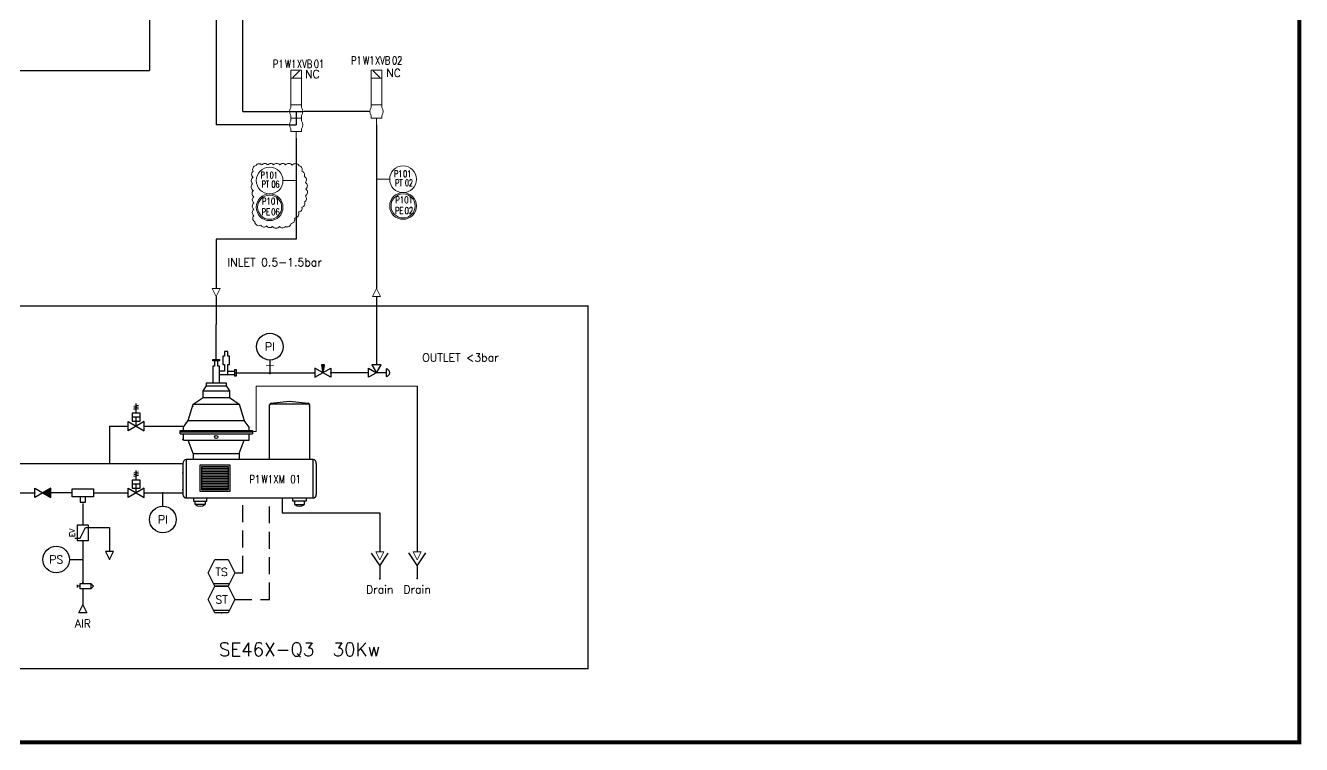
# Model space of a CAD drawing. Header units: inches. Extents: x 12482 to 13333, y 26366 to 27138.
# Drawn here: x 12854.5 to 13332.8, y 26366.2 to 26635.6 of the extents above; entities that cross this region are included whole.
import ezdxf
from ezdxf.enums import TextEntityAlignment as Align

# ---------------------------------------------------------------- set-up
doc = ezdxf.new("R2010")
doc.units = ezdxf.units.IN
doc.header["$MEASUREMENT"] = 0
doc.linetypes.add('DASHDOT', pattern=[25.4, 12.7, -6.35, 0, -6.35])
doc.linetypes.add('DASHED2', pattern=[9.525, 6.35, -3.175])
doc.layers.add('31 Equipment', color=7, linetype='Continuous', lineweight=9)
doc.layers.add('33 Instruments Labels', color=7, linetype='Continuous', lineweight=9)
for name, color, linetype in [('MATERIEL-DIVERS', 7, 'Continuous'), ('POMPES-PROCESS', 7, 'Continuous'), ('REGUL', 140, 'DASHED2'), ('REPERES', 7, 'Continuous'), ('techn-data', 7, 'Continuous'), ('TEXTES', 7, 'Continuous'), ('TUYAUTERIE-EAU', 5, 'Continuous'), ('TUYAUTERIE-GAZ', 3, 'Continuous'), ('TUYAUTERIE-PROCESS', 30, 'Continuous'), ('TXT_FR', 7, 'Continuous'), ('VANNES', 7, 'Continuous'), ('ZN', 1, 'Continuous')]:
    doc.layers.add(name, color=color, linetype=linetype)
doc.layers.add('Revision', color=1, linetype='Continuous', lineweight=15, plot=False)
doc.layers.get('33 Instruments Labels').off()
doc.layers.get('REPERES').off()
doc.styles.add('ROMANS', font='ROMANS.SHX')
doc.styles.add('S', font='SIMPLEX')

# ---------------------------------------------------------------- blocks, each defined once
blk = doc.blocks.new('WESTFAL')
at = {"color": 7}
for p, q in [((3.45, 46.39), (2.47, 46.39)), ((2.47, 46.39), (2.47, 44.91)), ((3.45, 44.91), (3.45, 46.39)), ((-0.99, 44), (0.99, 44)), ((-0.99, 43.51), (-0.99, 44)), ((0.99, 43.51), (-0.99, 43.51)), ((-0.49, 43.51), (-0.49, 41.94)), ((0.49, 41.94), (0.49, 43.51)), ((0.99, 44), (0.99, 43.51)), ((2.47, 44.91), (1.97, 44.91)), ((1.97, 44.91), (1.97, 42.44)), ((1.97, 42.44), (2.47, 42.44)), ((2.47, 42.44), (2.47, 40.49)), ((3.95, 44.91), (3.45, 44.91)), ((3.45, 39.51), (3.45, 42.44)), ((3.45, 42.44), (3.95, 42.44)), ((3.95, 42.44), (3.95, 44.91)), ((-0.49, 41.94), (-0.99, 41.94)), ((-0.99, 41.94), (-0.99, 37.01)), ((0.99, 41.94), (0.49, 41.94)), ((0.99, 37.01), (0.99, 41.94)), ((2.47, 40.49), (0.99, 40.49)), ((0.99, 39.51), (5.51, 39.51)), ((3.45, 40.49), (5.51, 40.49)), ((5.51, 40.99), (6, 40.99)), ((5.51, 40.99), (5.51, 39.01)), ((6, 39.01), (5.51, 39.01)), ((6, 40.99), (6, 39.01)), ((-3.95, 34.54), (-2.96, 36.02)), ((-3.95, 32.57), (-3.95, 34.54)), ((-3.95, 34.54), (3.95, 34.54)), ((-2.96, 36.02), (-2.96, 37.01)), ((-2.96, 37.01), (2.96, 37.01)), ((-2.96, 36.02), (2.96, 36.02)), ((2.96, 37.01), (2.96, 36.02)), ((2.96, 36.02), (3.95, 34.54)), ((3.95, 34.54), (3.95, 32.57)), ((-6.91, 30.6), (-3.95, 32.57)), ((-3.95, 32.57), (3.95, 32.57)), ((3.95, 32.57), (6.91, 30.6)), ((-8.39, 25.66), (-6.91, 30.6)), ((-6.91, 30.6), (6.91, 30.6)), ((6.91, 30.6), (8.39, 25.66)), ((-9.87, 23.69), (-8.39, 25.66)), ((-9.87, 22.7), (-9.87, 23.69)), ((-8.39, 25.66), (8.39, 25.66)), ((9.87, 23.69), (8.39, 25.66)), ((9.87, 22.7), (9.87, 23.69)), ((-10.86, 21.71), (-10.86, 22.7)), ((-10.86, 22.7), (10.86, 22.7)), ((10.86, 22.21), (-10.86, 22.21)), ((-10.86, 21.71), (10.86, 21.71)), ((-9.87, 19.74), (-9.87, 21.71)), ((-9.87, 19.74), (9.87, 19.74)), ((-6.91, 15.76), (-8.39, 19.74)), ((6.91, 15.76), (8.39, 19.74)), ((9.87, 19.74), (9.87, 21.71)), ((10.86, 22.7), (10.86, 21.71)), ((-6.91, 15.76), (6.91, 15.76)), ((-6.91, 15.76), (-6.91, 14)), ((6.91, 15.76), (6.91, 14)), ((-10, 12.79), (-10, 3.45)), ((29.01, 14), (-9.01, 14)), ((-9.01, 14), (-9.01, 2.47)), ((-4.84, 12.35), (4.09, 12.35)), ((-4.84, 4.42), (-4.84, 12.35)), ((-4.35, 4.91), (-4.35, 11.86)), ((-4.35, 11.86), (3.6, 11.86)), ((3.6, 11.86), (3.6, 4.91)), ((4.09, 12.35), (4.09, 4.42)), ((29.01, 2.47), (29.01, 14)), ((30, 12.79), (30, 3.45)), ((-4.35, 11.36), (3.6, 11.36)), ((-4.35, 10.87), (3.6, 10.87)), ((-4.35, 10.38), (3.6, 10.38)), ((-4.35, 9.88), (3.6, 9.88)), ((-4.35, 9.39), (3.6, 9.39)), ((-4.35, 8.9), (3.6, 8.9)), ((-4.35, 8.4), (3.6, 8.4)), ((-4.35, 7.87), (3.6, 7.87)), ((4.09, 4.42), (-4.84, 4.42)), ((-4.35, 7.38), (3.6, 7.38)), ((-4.35, 6.88), (3.6, 6.88)), ((-4.35, 6.39), (3.6, 6.39)), ((-4.35, 5.9), (3.6, 5.9)), ((-4.35, 5.4), (3.6, 5.4)), ((3.6, 4.91), (-4.35, 4.91)), ((-9.01, 2.47), (29.01, 2.47)), ((-6.84, 2.47), (-6.84, 1.48)), ((-6.84, 1.48), (-2.87, 1.48)), ((-6.35, 0.49), (-6.35, 1.48)), ((-3.36, 0.49), (-6.35, 0.49)), ((-3.36, 1.48), (-3.36, 0.49)), ((-2.87, 1.48), (-2.87, 2.47)), ((22.93, 1.48), (22.93, 2.47)), ((26.91, 1.48), (22.93, 1.48)), ((23.43, 1.48), (23.43, 0.49)), ((23.43, 0.49), (26.42, 0.49)), ((26.42, 0.49), (26.42, 1.48)), ((26.91, 2.47), (26.91, 1.48))]:
    blk.add_line(p, q, dxfattribs=at)
blk.add_circle((0, 20.73), 0.493, dxfattribs=at)
for centre, radius, start, end in [((-8.8, 12.82), 1.2, 100.12, 181.4272), ((28.8, 12.82), 1.2, 358.5728, 79.88), ((-9.01, 3.45), 0.987, 180, 270), ((-4.86, 2.51), 2.51, 233.431, 306.569), ((24.92, 2.51), 2.51, 233.431, 306.569), ((29.01, 3.45), 0.987, 270, 0)]:
    blk.add_arc(centre, radius, start, end, dxfattribs=at)
at = {"layer": 'MATERIEL-DIVERS'}
for p, q in [((16.31, 30.68), (27.7, 30.68)), ((16.4, 30.88), (22, 31.48)), ((22, 31.48), (27.6, 30.88)), ((16, 14), (16, 30.39)), ((28, 30.39), (28, 14))]:
    blk.add_line(p, q, dxfattribs=at)
for centre, start, end in [((16.5, 30.39), 101.3099, 180), ((27.5, 30.39), 0, 78.6901)]:
    blk.add_arc(centre, 0.5, start, end, dxfattribs=at)
at = {"layer": 'MATERIEL-DIVERS', "color": 7, "extrusion": (0, 1, 0)}
blk.add_point((0, 44), dxfattribs=at)
at = {"layer": 'MATERIEL-DIVERS', "color": 2}
for p in [(0, 44), (6, 40), (-7, 30), (-9, 25), (-10, 20), (-10, 5)]:
    blk.add_point(p, dxfattribs=at)
at = {"layer": 'MATERIEL-DIVERS', "color": 7, "extrusion": (1, 0, 0)}
blk.add_point((6, 40), dxfattribs=at)
at = {"layer": 'MATERIEL-DIVERS', "color": 7, "extrusion": (-1, 0, 0)}
for p in [(-7, 30), (-9, 25), (-10, 20), (-10, 5)]:
    blk.add_point(p, dxfattribs=at)
at = {"layer": 'TUYAUTERIE-EAU', "color": 2}
for p in [(28, 30), (-10, 10)]:
    blk.add_point(p, dxfattribs=at)
at = {"layer": 'TUYAUTERIE-EAU', "color": 7, "extrusion": (1, 0, 0)}
blk.add_point((28, 30), dxfattribs=at)
at = {"layer": 'TUYAUTERIE-EAU', "color": 7, "extrusion": (-1, 0, 0)}
blk.add_point((-10, 10), dxfattribs=at)
blk = doc.blocks.new('APV-VLV-SSEAT-SW41-3')
at = {"layer": '31 Equipment', "ltscale": 38}
for p, q in [((1.25, 15.25), (-1.25, 12.75)), ((-2, 2.5), (-2, 1.5)), ((2, 2.5), (2, 1.5)), ((2.5, 0), (4, 0)), ((-2, -2.5), (-2, -1.5)), ((2, -2.5), (-2, -2.5)), ((-2, -2.5), (2, -2.5)), ((0, -2.5), (0, -5)), ((2, -2.5), (2, -1.5))]:
    blk.add_line(p, q, dxfattribs=at)
for points in [[(-2, 12.5), (2, 12.5), (2, 15.5), (-2, 15.5)], [(-2, 2.5), (2, 2.5), (2, 12.5), (-2, 12.5)]]:
    blk.add_lwpolyline(points, close=True, dxfattribs=at)
for start, end in [(143.1301, 216.8699), (323.1301, 36.8699)]:
    blk.add_arc((0, 0), 2.5, start, end, dxfattribs=at)
blk = doc.blocks.new('APV-SIGN-ARW-FLOW-1')
at = {"layer": '31 Equipment'}
for p, q in [((-1.5, -1.5), (-1.5, 1.5)), ((-1.5, 1.5), (1.5, 0)), ((1.5, 0), (-1.5, -1.5))]:
    blk.add_line(p, q, dxfattribs=at)
blk = doc.blocks.new('EGOUT')
at = {"color": 7}
for p, q in [((-3.2, 9.61), (0, 4.81)), ((0, 4.81), (3.2, 9.61)), ((0, 4.81), (0, 0))]:
    blk.add_line(p, q, dxfattribs=at)
at = {"color": 7, "extrusion": (0, -1, 0)}
blk.add_point((0, 0), dxfattribs=at)
at = {"layer": 'POMPES-PROCESS', "style": 'ROMANS'}
blk.add_attdef('EGOUT', text='', height=3, dxfattribs=at).set_placement((0, -4), align=Align.MIDDLE)
blk = doc.blocks.new('REPNORM1')
at = {"layer": 'TEXTES', "style": 'ROMANS', "width": 0.75}
for tag, p in [('ZONE', (-9.75, -1.25)), ('SOUSZONE', (-5.25, -1.25)), ('ELEMENT', (-0.75, -1.25)), ('NUM', (5.59, -1.22))]:
    blk.add_attdef(tag, p, '', height=3, dxfattribs=at)
blk = doc.blocks.new('A$C76C26FB2')
for p, q in [((2.4, 4.71), (2.43, 4.73)), ((2.41, 4.66), (2.48, 4.73)), ((2.41, 4.69), (2.46, 4.73)), ((2.42, 4.62), (2.54, 4.73)), ((2.42, 4.64), (2.51, 4.73)), ((2.43, 4.57), (2.59, 4.73)), ((2.43, 4.6), (2.56, 4.73)), ((2.44, 4.53), (2.64, 4.73)), ((2.44, 4.55), (2.62, 4.73)), ((2.45, 4.46), (2.73, 4.73)), ((2.45, 4.49), (2.7, 4.73)), ((2.45, 4.51), (2.67, 4.73)), ((2.46, 4.42), (2.78, 4.73)), ((2.46, 4.44), (2.75, 4.73)), ((2.47, 4.37), (2.83, 4.73)), ((2.47, 4.4), (2.81, 4.73)), ((2.48, 4.33), (2.89, 4.73)), ((2.48, 4.35), (2.86, 4.73)), ((2.49, 4.26), (2.97, 4.73)), ((2.49, 4.28), (2.94, 4.73)), ((2.49, 4.31), (2.91, 4.73)), ((2.5, 4.22), (3.02, 4.73)), ((2.5, 4.24), (3, 4.73)), ((2.51, 4.17), (3.08, 4.73)), ((2.51, 4.19), (3.05, 4.73)), ((2.52, 4.13), (3.13, 4.73)), ((2.52, 4.15), (3.1, 4.73)), ((2.53, 4.08), (3.18, 4.73)), ((2.53, 4.1), (3.16, 4.73)), ((2.54, 4.01), (3.26, 4.73)), ((2.54, 4.04), (3.24, 4.73)), ((2.54, 4.06), (3.21, 4.73)), ((2.55, 3.97), (3.32, 4.73)), ((2.55, 3.99), (3.29, 4.73)), ((2.56, 3.92), (3.37, 4.73)), ((2.56, 3.95), (3.35, 4.73)), ((2.57, 3.88), (3.43, 4.73)), ((2.57, 3.9), (3.4, 4.73)), ((2.58, 3.81), (3.51, 4.73)), ((2.58, 3.83), (3.48, 4.73)), ((2.58, 3.86), (3.45, 4.73)), ((2.59, 3.77), (3.56, 4.73)), ((2.59, 3.79), (3.53, 4.73)), ((2.6, 3.74), (3.59, 4.73)), ((2.6, 3.72), (3.6, 4.72)), ((2.61, 3.7), (3.59, 4.68)), ((2.61, 3.68), (3.58, 4.65)), ((2.62, 3.65), (3.58, 4.61)), ((2.62, 3.63), (3.57, 4.58)), ((2.62, 3.61), (3.56, 4.55)), ((2.63, 3.59), (3.56, 4.51)), ((2.63, 3.56), (3.55, 4.48)), ((2.64, 3.54), (3.54, 4.45)), ((2.64, 3.52), (3.54, 4.41)), ((2.65, 3.5), (3.53, 4.38)), ((2.65, 3.47), (3.52, 4.35)), ((2.66, 3.45), (3.52, 4.31)), ((2.66, 3.43), (3.51, 4.28)), ((2.67, 3.41), (3.5, 4.24)), ((2.67, 3.38), (3.5, 4.21)), ((2.67, 3.36), (3.49, 4.18)), ((2.68, 3.34), (3.48, 4.14)), ((2.68, 3.32), (3.48, 4.11)), ((2.69, 3.3), (3.47, 4.08)), ((2.69, 3.27), (3.46, 4.04)), ((2.7, 3.25), (3.45, 4.01)), ((2.7, 3.23), (3.45, 3.97)), ((2.71, 3.21), (3.44, 3.94)), ((2.71, 3.18), (3.43, 3.91)), ((2.71, 3.16), (3.43, 3.87)), ((2.72, 3.14), (3.42, 3.84)), ((2.72, 3.12), (3.41, 3.81)), ((2.73, 3.09), (3.41, 3.77)), ((2.73, 3.07), (3.4, 3.74)), ((2.74, 3.05), (3.39, 3.71)), ((2.74, 3.03), (3.39, 3.67)), ((2.75, 3), (3.38, 3.64)), ((2.75, 2.98), (3.37, 3.6)), ((2.76, 2.96), (3.37, 3.57)), ((2.76, 2.94), (3.36, 3.54)), ((2.76, 2.91), (3.35, 3.5)), ((2.77, 2.89), (3.35, 3.47)), ((2.77, 2.87), (3.34, 3.44)), ((2.78, 2.85), (3.33, 3.4)), ((2.78, 2.82), (3.33, 3.37)), ((2.79, 2.8), (3.32, 3.33)), ((2.79, 2.78), (3.31, 3.3)), ((2.8, 2.76), (3.31, 3.27)), ((2.8, 2.73), (3.3, 3.23)), ((2.8, 2.71), (3.29, 3.2)), ((2.81, 2.69), (3.29, 3.17)), ((2.81, 2.67), (3.28, 3.13)), ((2.82, 2.64), (3.27, 3.1)), ((2.82, 2.62), (3.27, 3.07)), ((2.83, 2.6), (3.26, 3.03)), ((2.83, 2.58), (3.25, 3)), ((2.84, 2.55), (3.25, 2.96)), ((2.84, 2.53), (3.24, 2.93)), ((2.84, 2.51), (3.23, 2.9)), ((2.85, 2.49), (3.23, 2.86)), ((2.85, 2.46), (3.22, 2.83)), ((2.86, 2.44), (3.21, 2.8)), ((2.86, 2.42), (3.21, 2.76)), ((2.87, 2.4), (3.2, 2.73)), ((2.87, 2.37), (3.19, 2.69)), ((2.88, 2.35), (3.19, 2.66)), ((2.88, 2.33), (3.18, 2.63)), ((2.89, 2.31), (3.17, 2.59)), ((2.89, 2.28), (3.17, 2.56)), ((2.89, 2.26), (3.16, 2.53)), ((2.9, 2.24), (3.15, 2.49)), ((2.9, 2.22), (3.15, 2.46)), ((2.91, 2.2), (3.14, 2.43)), ((2.91, 2.17), (3.13, 2.39)), ((2.92, 2.15), (3.12, 2.36)), ((2.92, 2.13), (3.12, 2.32)), ((2.93, 2.11), (3.11, 2.29)), ((2.93, 2.08), (3.1, 2.26)), ((2.93, 2.06), (3.1, 2.22)), ((2.94, 2.04), (3.09, 2.19)), ((2.94, 2.02), (3.08, 2.16)), ((2.95, 1.99), (3.08, 2.12)), ((2.95, 1.97), (3.07, 2.09)), ((2.96, 1.95), (3.06, 2.06)), ((2.96, 1.93), (3.06, 2.02)), ((2.97, 1.9), (3.05, 1.99)), ((2.97, 1.88), (3.04, 1.95)), ((2.98, 1.86), (3.04, 1.92)), ((2.98, 1.84), (3.03, 1.89)), ((2.98, 1.81), (3.02, 1.85)), ((2.99, 1.79), (3.02, 1.82)), ((2.99, 1.77), (3.01, 1.79)), ((3, 1.75), (3, 1.75))]:
    blk.add_line(p, q)
at = {"layer": 'MATERIEL-DIVERS'}
for p, q in [((6, 0), (0, 3.47)), ((0, 0), (6, 3.47)), ((0, 3.47), (0, 0)), ((2.4, 4.73), (3, 1.73)), ((3.6, 4.73), (2.4, 4.73)), ((3, 1.73), (3.6, 4.73)), ((6, 3.47), (6, 0))]:
    blk.add_line(p, q, dxfattribs=at)
at = {"layer": 'MATERIEL-DIVERS', "extrusion": (-1, 1e-16, 0)}
blk.add_point((0, 1.73), dxfattribs=at)
at = {"layer": 'MATERIEL-DIVERS', "extrusion": (1, -1e-16, 0)}
blk.add_point((6, 1.73), dxfattribs=at)
at = {"layer": 'VANNES'}
blk.add_line((2.4, 4.73), (2.4, 4.73), dxfattribs=at)
blk = doc.blocks.new('APV-INS-M-L-PE')
at = {"layer": '31 Equipment', "color": 7}
blk.add_line((0, -5), (0, -10), dxfattribs=at)
blk.add_circle((0, 0), 5, dxfattribs=at)
blk = doc.blocks.new('REPINS')
at = {"layer": 'TEXTES', "style": 'ROMANS', "width": 0.75}
for tag, p in [('ZONE', (-3.3, 1)), ('SOUSZONE', (0.1, 1)), ('NUM', (0.2, -3))]:
    blk.add_attdef(tag, p, '', height=2.5, dxfattribs=at)
blk.add_attdef('ELEMENT', text='', height=2.5, dxfattribs=at).set_placement((-0.2, -3), align=Align.RIGHT)
blk = doc.blocks.new('APV-INS-F-L-PT')
at = {"layer": '31 Equipment'}
for radius in [5, 4.5]:
    blk.add_circle((0, 0), radius, dxfattribs=at)
blk = doc.blocks.new('REPINS2')
at = {"layer": 'TEXTES', "style": 'ROMANS', "width": 0.7}
for tag, p in [('ZONE', (-3.35, 0.8)), ('SOUSZONE', (0.05, 0.8)), ('NUM', (0.7, -2.6))]:
    blk.add_attdef(tag, p, '', height=2.5, dxfattribs=at)
blk.add_attdef('ELEMENT', text='', height=2.5, dxfattribs=at).set_placement((-1.56, -2.59), align=Align.CENTER)

msp = doc.modelspace()

# ---------------------------------------------------------------- linework, layer by layer
for p, q in [((12860.96, 26460.53), (12860.97, 26460.54)), ((12860.97, 26460.53), (12860.96, 26460.53)), ((12860.99, 26460.52), (12861.07, 26460.6)), ((12861.07, 26460.47), (12860.99, 26460.55)), ((12861.02, 26460.5), (12861.17, 26460.66)), ((12861.17, 26460.41), (12861.02, 26460.57)), ((12861.04, 26460.48), (12861.27, 26460.71)), ((12861.27, 26460.35), (12861.04, 26460.58)), ((12861.07, 26460.47), (12861.37, 26460.77)), ((12861.37, 26460.29), (12861.07, 26460.6)), ((12861.1, 26460.45), (12861.47, 26460.83)), ((12861.47, 26460.24), (12861.1, 26460.61)), ((12861.13, 26460.44), (12861.57, 26460.89)), ((12861.57, 26460.18), (12861.13, 26460.63)), ((12861.15, 26460.42), (12861.67, 26460.95)), ((12861.67, 26460.12), (12861.15, 26460.64)), ((12861.18, 26460.41), (12861.78, 26461)), ((12861.78, 26460.06), (12861.18, 26460.66)), ((12861.21, 26460.39), (12861.88, 26461.06)), ((12861.88, 26460.01), (12861.21, 26460.67)), ((12861.23, 26460.38), (12861.98, 26461.12)), ((12861.98, 26459.95), (12861.23, 26460.69)), ((12861.26, 26460.36), (12862.08, 26461.18)), ((12862.08, 26459.89), (12861.26, 26460.71)), ((12861.29, 26460.34), (12862.18, 26461.23)), ((12862.18, 26459.83), (12861.29, 26460.72)), ((12861.31, 26460.33), (12862.28, 26461.29)), ((12862.28, 26459.77), (12861.31, 26460.74)), ((12861.34, 26460.31), (12862.38, 26461.35)), ((12862.38, 26459.72), (12861.34, 26460.75)), ((12861.37, 26460.3), (12862.48, 26461.41)), ((12862.48, 26459.66), (12861.37, 26460.77)), ((12861.39, 26460.28), (12862.58, 26461.47)), ((12862.58, 26459.6), (12861.39, 26460.78)), ((12861.42, 26460.27), (12862.68, 26461.52)), ((12862.68, 26459.54), (12861.42, 26460.8)), ((12861.45, 26460.25), (12862.78, 26461.58)), ((12862.78, 26459.48), (12861.45, 26460.81)), ((12861.48, 26460.24), (12862.88, 26461.64)), ((12862.88, 26459.43), (12861.48, 26460.83)), ((12861.5, 26460.22), (12862.98, 26461.7)), ((12862.98, 26459.37), (12861.5, 26460.85)), ((12861.53, 26460.21), (12863.08, 26461.76)), ((12863.08, 26459.31), (12861.53, 26460.86)), ((12861.56, 26460.19), (12863.18, 26461.81)), ((12863.18, 26459.25), (12861.56, 26460.88)), ((12861.58, 26460.17), (12863.28, 26461.87)), ((12863.28, 26459.19), (12861.58, 26460.89)), ((12861.61, 26460.16), (12863.38, 26461.93)), ((12863.38, 26459.14), (12861.61, 26460.91)), ((12861.64, 26460.14), (12863.48, 26461.99)), ((12863.48, 26459.08), (12861.64, 26460.92)), ((12861.66, 26460.13), (12863.58, 26462.05)), ((12863.58, 26459.02), (12861.66, 26460.94)), ((12861.69, 26460.11), (12863.68, 26462.1)), ((12863.68, 26458.96), (12861.69, 26460.95)), ((12861.72, 26460.1), (12863.78, 26462.16)), ((12863.78, 26458.91), (12861.72, 26460.97)), ((12861.74, 26460.08), (12863.88, 26462.22)), ((12863.88, 26458.85), (12861.74, 26460.99)), ((12861.77, 26460.07), (12863.96, 26462.25)), ((12863.96, 26458.81), (12861.77, 26461)), ((12861.8, 26460.05), (12863.96, 26462.21)), ((12863.96, 26458.85), (12861.8, 26461.02)), ((12861.83, 26460.03), (12863.96, 26462.17)), ((12863.96, 26458.9), (12861.83, 26461.03)), ((12861.85, 26460.02), (12863.96, 26462.13)), ((12863.96, 26458.94), (12861.85, 26461.05)), ((12861.88, 26460), (12863.96, 26462.09)), ((12863.96, 26458.98), (12861.88, 26461.06)), ((12861.91, 26459.99), (12863.96, 26462.04)), ((12863.96, 26459.02), (12861.91, 26461.08)), ((12861.93, 26459.97), (12863.96, 26462)), ((12863.96, 26459.07), (12861.93, 26461.09)), ((12861.96, 26459.96), (12863.96, 26461.96)), ((12863.96, 26459.11), (12861.96, 26461.11)), ((12861.99, 26459.94), (12863.96, 26461.92)), ((12863.96, 26459.15), (12861.99, 26461.13)), ((12862.01, 26459.93), (12863.96, 26461.87)), ((12863.96, 26459.19), (12862.01, 26461.14)), ((12862.04, 26459.91), (12863.96, 26461.83)), ((12863.96, 26459.24), (12862.04, 26461.16)), ((12862.07, 26459.89), (12863.96, 26461.79)), ((12863.96, 26459.28), (12862.07, 26461.17)), ((12862.09, 26459.88), (12863.96, 26461.75)), ((12863.96, 26459.32), (12862.09, 26461.19)), ((12862.12, 26459.86), (12863.96, 26461.7)), ((12863.96, 26459.36), (12862.12, 26461.2)), ((12862.15, 26459.85), (12863.96, 26461.66)), ((12863.96, 26459.41), (12862.15, 26461.22)), ((12862.17, 26459.83), (12863.96, 26461.62)), ((12863.96, 26459.45), (12862.17, 26461.23)), ((12862.2, 26459.82), (12863.96, 26461.58)), ((12863.96, 26459.49), (12862.2, 26461.25)), ((12862.23, 26459.8), (12863.96, 26461.53)), ((12863.96, 26459.53), (12862.23, 26461.26)), ((12862.26, 26459.79), (12863.96, 26461.49)), ((12863.96, 26459.58), (12862.26, 26461.28)), ((12862.28, 26459.77), (12863.96, 26461.45)), ((12863.96, 26459.62), (12862.28, 26461.3)), ((12862.31, 26459.75), (12863.96, 26461.41)), ((12863.96, 26459.66), (12862.31, 26461.31)), ((12862.34, 26459.74), (12863.96, 26461.36)), ((12863.96, 26459.7), (12862.34, 26461.33)), ((12863.96, 26459.75), (12862.36, 26461.34)), ((12862.36, 26459.72), (12863.96, 26461.32)), ((12863.96, 26459.79), (12862.39, 26461.36)), ((12862.39, 26459.71), (12863.96, 26461.28)), ((12863.96, 26459.83), (12862.42, 26461.37)), ((12862.42, 26459.69), (12863.96, 26461.24)), ((12863.96, 26459.87), (12862.44, 26461.39)), ((12862.44, 26459.68), (12863.96, 26461.19)), ((12863.96, 26459.91), (12862.47, 26461.4)), ((12862.47, 26459.66), (12863.96, 26461.15)), ((12863.96, 26459.96), (12862.5, 26461.42)), ((12862.5, 26459.65), (12863.96, 26461.11)), ((12863.96, 26460), (12862.52, 26461.44)), ((12862.52, 26459.63), (12863.96, 26461.07)), ((12863.96, 26460.04), (12862.55, 26461.45)), ((12862.55, 26459.62), (12863.96, 26461.02)), ((12863.96, 26460.08), (12862.58, 26461.47)), ((12862.58, 26459.6), (12863.96, 26460.98)), ((12863.96, 26460.13), (12862.61, 26461.48)), ((12862.61, 26459.58), (12863.96, 26460.94)), ((12863.96, 26460.17), (12862.63, 26461.5)), ((12862.63, 26459.57), (12863.96, 26460.9)), ((12863.96, 26460.21), (12862.66, 26461.51)), ((12862.66, 26459.55), (12863.96, 26460.85)), ((12863.96, 26460.25), (12862.69, 26461.53)), ((12862.69, 26459.54), (12863.96, 26460.81)), ((12863.96, 26460.3), (12862.71, 26461.54)), ((12862.71, 26459.52), (12863.96, 26460.77)), ((12863.96, 26460.34), (12862.74, 26461.56)), ((12862.74, 26459.51), (12863.96, 26460.73)), ((12863.96, 26460.38), (12862.77, 26461.58)), ((12862.77, 26459.49), (12863.96, 26460.68)), ((12863.96, 26460.42), (12862.79, 26461.59)), ((12862.79, 26459.48), (12863.96, 26460.64)), ((12863.96, 26460.47), (12862.82, 26461.61)), ((12862.82, 26459.46), (12863.96, 26460.6)), ((12863.96, 26460.51), (12862.85, 26461.62)), ((12862.85, 26459.44), (12863.96, 26460.56)), ((12863.96, 26460.55), (12862.87, 26461.64)), ((12862.87, 26459.43), (12863.96, 26460.51)), ((12863.96, 26460.59), (12862.9, 26461.65)), ((12862.9, 26459.41), (12863.96, 26460.47)), ((12863.96, 26460.64), (12862.93, 26461.67)), ((12862.93, 26459.4), (12863.96, 26460.43)), ((12863.96, 26460.68), (12862.96, 26461.68)), ((12862.96, 26459.38), (12863.96, 26460.39)), ((12863.96, 26460.72), (12862.98, 26461.7)), ((12862.98, 26459.37), (12863.96, 26460.34)), ((12863.96, 26460.76), (12863.01, 26461.72)), ((12863.01, 26459.35), (12863.96, 26460.3)), ((12863.96, 26460.81), (12863.04, 26461.73)), ((12863.04, 26459.34), (12863.96, 26460.26)), ((12863.96, 26460.85), (12863.06, 26461.75)), ((12863.06, 26459.32), (12863.96, 26460.22)), ((12863.96, 26460.89), (12863.09, 26461.76)), ((12863.09, 26459.3), (12863.96, 26460.18)), ((12863.96, 26460.93), (12863.12, 26461.78)), ((12863.12, 26459.29), (12863.96, 26460.13)), ((12863.96, 26460.98), (12863.14, 26461.79)), ((12863.14, 26459.27), (12863.96, 26460.09)), ((12863.96, 26461.02), (12863.17, 26461.81)), ((12863.17, 26459.26), (12863.96, 26460.05)), ((12863.96, 26461.06), (12863.2, 26461.82)), ((12863.2, 26459.24), (12863.96, 26460.01)), ((12863.96, 26461.1), (12863.22, 26461.84)), ((12863.22, 26459.23), (12863.96, 26459.96)), ((12863.96, 26461.15), (12863.25, 26461.85)), ((12863.25, 26459.21), (12863.96, 26459.92)), ((12863.96, 26461.19), (12863.28, 26461.87)), ((12863.28, 26459.2), (12863.96, 26459.88)), ((12863.96, 26461.23), (12863.31, 26461.89)), ((12863.31, 26459.18), (12863.96, 26459.84)), ((12863.96, 26461.27), (12863.33, 26461.9)), ((12863.33, 26459.16), (12863.96, 26459.79)), ((12863.96, 26461.32), (12863.36, 26461.92)), ((12863.36, 26459.15), (12863.96, 26459.75)), ((12863.96, 26461.36), (12863.39, 26461.93)), ((12863.39, 26459.13), (12863.96, 26459.71)), ((12863.96, 26461.4), (12863.41, 26461.95)), ((12863.41, 26459.12), (12863.96, 26459.67)), ((12863.96, 26461.44), (12863.44, 26461.96)), ((12863.44, 26459.1), (12863.96, 26459.62)), ((12863.96, 26461.49), (12863.47, 26461.98)), ((12863.47, 26459.09), (12863.96, 26459.58)), ((12863.96, 26461.53), (12863.49, 26461.99)), ((12863.96, 26461.57), (12863.52, 26462.01)), ((12863.96, 26461.61), (12863.55, 26462.03)), ((12863.96, 26461.65), (12863.57, 26462.04)), ((12863.96, 26461.7), (12863.6, 26462.06)), ((12863.96, 26461.74), (12863.63, 26462.07)), ((12863.96, 26461.78), (12863.66, 26462.09)), ((12863.96, 26461.82), (12863.68, 26462.1)), ((12863.96, 26461.87), (12863.71, 26462.12)), ((12863.96, 26461.91), (12863.74, 26462.13)), ((12863.96, 26461.95), (12863.76, 26462.15)), ((12863.96, 26461.99), (12863.79, 26462.17)), ((12863.96, 26462.04), (12863.82, 26462.18)), ((12863.96, 26462.08), (12863.84, 26462.2)), ((12863.96, 26462.12), (12863.87, 26462.21)), ((12863.96, 26462.16), (12863.9, 26462.23)), ((12863.96, 26462.21), (12863.92, 26462.24)), ((12863.96, 26462.25), (12863.95, 26462.26)), ((12863.49, 26459.07), (12863.96, 26459.54)), ((12863.52, 26459.06), (12863.96, 26459.5)), ((12863.55, 26459.04), (12863.96, 26459.45)), ((12863.57, 26459.03), (12863.96, 26459.41)), ((12863.6, 26459.01), (12863.96, 26459.37)), ((12863.63, 26458.99), (12863.96, 26459.33)), ((12863.66, 26458.98), (12863.96, 26459.28)), ((12863.68, 26458.96), (12863.96, 26459.24)), ((12863.71, 26458.95), (12863.96, 26459.2)), ((12863.74, 26458.93), (12863.96, 26459.16)), ((12863.76, 26458.92), (12863.96, 26459.11)), ((12863.79, 26458.9), (12863.96, 26459.07)), ((12863.82, 26458.89), (12863.96, 26459.03)), ((12863.84, 26458.87), (12863.96, 26458.99)), ((12863.87, 26458.85), (12863.96, 26458.94)), ((12863.9, 26458.84), (12863.96, 26458.9)), ((12863.92, 26458.82), (12863.96, 26458.86)), ((12863.95, 26458.81), (12863.96, 26458.82)), ((12884.46, 26438.53), (12885.96, 26435.53)), ((12887.46, 26438.53), (12884.46, 26438.53)), ((12885.96, 26435.53), (12887.46, 26438.53)), ((12874.46, 26415.53), (12875.96, 26418.53)), ((12875.96, 26418.53), (12877.46, 26415.53)), ((12877.46, 26415.53), (12874.46, 26415.53))]:
    msp.add_line(p, q)
at = {"layer": '31 Equipment', "ltscale": 38}
for p, q in [((12957.21, 26618.63), (12954.71, 26616.13)), ((12951.96, 26603.38), (12953.46, 26603.38)), ((12953.96, 26605.88), (12953.96, 26604.88)), ((12957.96, 26605.88), (12957.96, 26604.88)), ((12953.46, 26598.38), (12951.96, 26598.38)), ((12953.96, 26600.88), (12953.96, 26601.88)), ((12953.96, 26600.88), (12957.96, 26600.88)), ((12953.96, 26600.88), (12953.96, 26599.88)), ((12957.96, 26600.88), (12957.96, 26601.88)), ((12957.96, 26600.88), (12957.96, 26599.88)), ((12953.96, 26596.88), (12953.96, 26595.88)), ((12953.96, 26595.88), (12957.96, 26595.88)), ((12955.96, 26595.88), (12955.96, 26593.38)), ((12957.96, 26596.88), (12957.96, 26595.88))]:
    msp.add_line(p, q, dxfattribs=at)
at = {"layer": '31 Equipment', "lineweight": 30}
for p, q in [((12953.46, 26603.38), (12958.46, 26603.38)), ((12955.96, 26603.38), (12955.96, 26598.38)), ((12953.46, 26598.38), (12955.96, 26598.38))]:
    msp.add_line(p, q, dxfattribs=at)
at = {"layer": '31 Equipment'}
for p, q in [((12958.46, 26603.38), (12959.96, 26603.38)), ((12940.96, 26483.53), (12940.96, 26500.53)), ((12940.96, 26500.53), (13001.25, 26500.53)), ((12939.96, 26483.53), (12940.96, 26483.53))]:
    msp.add_line(p, q, dxfattribs=at)
at = {"layer": '31 Equipment', "ltscale": 38}
for points in [[(12953.96, 26615.88), (12957.96, 26615.88), (12957.96, 26618.88), (12953.96, 26618.88)], [(12953.96, 26605.88), (12957.96, 26605.88), (12957.96, 26615.88), (12953.96, 26615.88)]]:
    msp.add_lwpolyline(points, close=True, dxfattribs=at)
for centre, start, end in [((12955.96, 26603.38), 143.1301, 216.8699), ((12955.96, 26603.38), 323.1301, 36.8699), ((12955.96, 26598.38), 143.1301, 216.8699), ((12955.96, 26598.38), 323.1301, 36.8699)]:
    msp.add_arc(centre, 2.5, start, end, dxfattribs=at)
at = {"layer": 'MATERIEL-DIVERS'}
for p, q in [((12946.06, 26510.28), (12946.06, 26505.28)), ((12984.26, 26508.53), (12985.99, 26505.53)), ((12987.73, 26508.53), (12984.26, 26508.53)), ((12985.99, 26505.53), (12987.73, 26508.53)), ((12982.99, 26507.27), (12985.99, 26505.53)), ((12982.99, 26503.8), (12982.99, 26507.27)), ((12985.99, 26505.53), (12982.99, 26503.8)), ((12989.59, 26505.53), (12985.99, 26505.53)), ((12989.59, 26506.92), (12989.59, 26504.14)), ((13001.25, 26500.53), (13001.25, 26438.41)), ((12895.06, 26493.03), (12896.86, 26493.33)), ((12895.96, 26490.33), (12895.96, 26493.93)), ((12897.46, 26490.33), (12894.46, 26490.33)), ((12894.46, 26490.33), (12894.46, 26487.33)), ((12897.46, 26488.83), (12894.46, 26488.83)), ((12895.06, 26492.43), (12896.86, 26492.73)), ((12895.06, 26491.83), (12896.86, 26492.13)), ((12895.96, 26485.53), (12895.96, 26488.83)), ((12897.46, 26487.33), (12897.46, 26490.33)), ((12892.96, 26483.8), (12892.96, 26487.26)), ((12892.96, 26487.26), (12895.96, 26485.53)), ((12895.96, 26485.53), (12892.96, 26483.8)), ((12894.46, 26487.33), (12897.46, 26487.33)), ((12898.96, 26487.26), (12895.96, 26485.53)), ((12895.96, 26485.53), (12898.96, 26483.8)), ((12898.96, 26483.8), (12898.96, 26487.26)), ((12897.46, 26465.33), (12894.46, 26465.33)), ((12894.46, 26465.33), (12894.46, 26462.33)), ((12895.06, 26468.03), (12896.86, 26468.33)), ((12895.06, 26467.43), (12896.86, 26467.73)), ((12895.06, 26466.83), (12896.86, 26467.13)), ((12895.96, 26465.33), (12895.96, 26468.93)), ((12897.46, 26462.33), (12897.46, 26465.33)), ((12857.96, 26462.26), (12863.96, 26458.8)), ((12863.96, 26462.26), (12857.96, 26458.8)), ((12857.96, 26458.8), (12857.96, 26462.26)), ((12863.96, 26458.8), (12863.96, 26462.26)), ((12871.96, 26462.03), (12879.96, 26462.03)), ((12871.96, 26459.03), (12871.96, 26462.03)), ((12879.96, 26462.03), (12879.96, 26459.03)), ((12892.96, 26458.8), (12892.96, 26462.26)), ((12892.96, 26462.26), (12895.96, 26460.53)), ((12895.96, 26460.53), (12892.96, 26458.8)), ((12897.46, 26463.83), (12894.46, 26463.83)), ((12894.46, 26462.33), (12897.46, 26462.33)), ((12895.96, 26460.53), (12895.96, 26463.83)), ((12898.96, 26462.26), (12895.96, 26460.53)), ((12895.96, 26460.53), (12898.96, 26458.8)), ((12898.96, 26458.8), (12898.96, 26462.26)), ((12905.96, 26455.53), (12905.96, 26460.53)), ((12879.96, 26459.03), (12871.96, 26459.03)), ((12874.96, 26459.03), (12874.96, 26457.03)), ((12874.96, 26457.03), (12876.96, 26457.03)), ((12876.96, 26457.03), (12876.96, 26459.03)), ((12950.71, 26458.62), (12950.71, 26453)), ((12950.71, 26453), (12987.23, 26453)), ((12987.23, 26453), (12987.23, 26438.36)), ((12873.96, 26448.53), (12877.96, 26448.53)), ((12873.96, 26442.53), (12873.96, 26448.53)), ((12874.96, 26443.53), (12876.96, 26447.53)), ((12876.96, 26447.53), (12878.96, 26447.53)), ((12877.96, 26448.53), (12877.96, 26442.53)), ((12872.96, 26443.53), (12874.96, 26443.53)), ((12877.96, 26442.53), (12873.96, 26442.53)), ((12870.96, 26435.53), (12875.96, 26435.53)), ((12922.96, 26430.53), (12925.46, 26435.53)), ((12925.46, 26435.53), (12930.46, 26435.53)), ((12930.46, 26435.53), (12932.96, 26430.53)), ((12874.96, 26426.53), (12878.96, 26426.53)), ((12874.96, 26424.53), (12874.96, 26426.53)), ((12875.96, 26426.53), (12875.96, 26427.03)), ((12879.96, 26425.53), (12878.96, 26426.53)), ((12878.96, 26426.53), (12878.96, 26424.53)), ((12925.46, 26425.53), (12922.96, 26430.53)), ((12924.96, 26426.53), (12930.96, 26426.53)), ((12932.96, 26430.53), (12930.46, 26425.53)), ((12873.96, 26425.03), (12873.96, 26426.03)), ((12874.96, 26425.53), (12873.96, 26425.53)), ((12878.96, 26424.53), (12874.96, 26424.53)), ((12875.96, 26424.53), (12875.96, 26424.03)), ((12878.96, 26424.53), (12879.96, 26425.53)), ((12922.96, 26420.53), (12925.46, 26425.53)), ((12925.46, 26425.53), (12930.46, 26425.53)), ((12930.46, 26425.53), (12925.46, 26425.53)), ((12930.46, 26425.53), (12932.96, 26420.53)), ((12925.46, 26415.53), (12922.96, 26420.53)), ((12924.96, 26416.53), (12930.96, 26416.53)), ((12932.96, 26420.53), (12930.46, 26415.53)), ((12930.46, 26415.53), (12925.46, 26415.53))]:
    msp.add_line(p, q, dxfattribs=at)
at = {"layer": 'MATERIEL-DIVERS', "linetype": 'DASHDOT', "const_width": 0.5}
msp.add_lwpolyline([(12785.96, 26530.53), (13065.36, 26530.53), (13065.36, 26394.7), (12785.96, 26394.7)], close=True, dxfattribs=at)
at = {"layer": 'MATERIEL-DIVERS', "const_width": 0.15}
msp.add_lwpolyline([(12944.56, 26508.28), (12947.56, 26508.28)], dxfattribs=at)
at = {"layer": 'MATERIEL-DIVERS'}
for centre in [(12946.06, 26515.28), (12905.96, 26450.53), (12865.96, 26435.53)]:
    msp.add_circle(centre, 5, dxfattribs=at)
msp.add_arc((12989.59, 26505.53), 1.39, 270, 90, dxfattribs=at)
at = {"layer": 'MATERIEL-DIVERS', "extrusion": (0, -1, 0)}
for p in [(12946.06, 26505.28), (12927.96, 26425.53), (12927.96, 26415.53)]:
    msp.add_point(p, dxfattribs=at)
at = {"layer": 'MATERIEL-DIVERS', "extrusion": (-1, 1e-16, 0)}
msp.add_point((12962.96, 26505.53), dxfattribs=at)
at = {"layer": 'MATERIEL-DIVERS', "extrusion": (1, -1e-16, 0)}
msp.add_point((12968.96, 26505.53), dxfattribs=at)
at = {"layer": 'MATERIEL-DIVERS', "extrusion": (-1, 0, 0)}
msp.add_point((12857.96, 26460.53), dxfattribs=at)
at = {"layer": 'MATERIEL-DIVERS', "extrusion": (1, 0, 0)}
for p in [(12863.96, 26460.53), (12875.96, 26435.53)]:
    msp.add_point(p, dxfattribs=at)
at = {"layer": 'MATERIEL-DIVERS', "extrusion": (0, 1, 0)}
msp.add_point((12905.96, 26460.53), dxfattribs=at)
at = {"layer": 'REGUL'}
for p, q in [((12935.96, 26430.53), (12935.96, 26458.53)), ((12945.96, 26420.53), (12945.96, 26458.53)), ((12932.96, 26430.53), (12935.96, 26430.53)), ((12932.96, 26420.53), (12945.96, 26420.53))]:
    msp.add_line(p, q, dxfattribs=at)
at = {"layer": 'Revision'}
msp.add_lwpolyline([(12954.37, 26583.25, 0.520567), (12951.96, 26583.35, 0.520567), (12951.96, 26583.35, 0.520567), (12949.76, 26583.35, 0.520567), (12949.76, 26583.35, 0.520567), (12947.46, 26583.35, 0.520567), (12947.46, 26583.35, 0.520567), (12945.26, 26583.35, 0.520567), (12945.26, 26583.35, 0.520567), (12943.06, 26583.35, 0.520567), (12943.06, 26583.35, 0.520567), (12940.86, 26583.15, 0.520567), (12940.86, 26583.15, 0.520567), (12939.76, 26580.95, 0.520567), (12939.76, 26580.95, 0.520567), (12939.76, 26578.75, 0.520567), (12939.76, 26578.75, 0.520567), (12939.56, 26576.35, 0.520567), (12939.56, 26576.35, 0.520567), (12939.86, 26573.75, 0.520567), (12939.86, 26573.75, 0.520567), (12940.06, 26571.45, 0.520567), (12940.06, 26571.45, 0.520567), (12940.06, 26569.15, 0.520567), (12940.06, 26569.15, 0.520567), (12940.06, 26566.75, 0.520567), (12940.06, 26566.75, 0.520567), (12940.06, 26564.35, 0.520567), (12940.06, 26564.35, 0.520567), (12940.36, 26562.05, 0.520567), (12940.36, 26562.05, 0.520567), (12942.66, 26560.75, 0.520567), (12942.66, 26560.75, 0.520567), (12944.86, 26560.55, 0.520567), (12944.86, 26560.55, 0.520567), (12947.06, 26560.35, 0.520567), (12947.06, 26560.35, 0.520567), (12949.66, 26560.35, 0.520567), (12949.66, 26560.35, 0.520567), (12951.86, 26560.35, 0.520567), (12951.86, 26560.35, 0.520567), (12954.06, 26561.45, 0.520567), (12954.06, 26561.45, 0.520567), (12955.27, 26563.45, 0.520567), (12955.27, 26563.45, 0.520567), (12956.77, 26565.75, 0.520567), (12956.77, 26565.75, 0.520567), (12958.07, 26567.55, 0.520567), (12958.07, 26567.55, 0.520567), (12958.97, 26569.55, 0.520567), (12958.97, 26569.55, 0.520567), (12959.37, 26571.75, 0.520567), (12959.37, 26571.75, 0.520567), (12959.57, 26574.35, 0.520567), (12959.57, 26574.35, 0.520567), (12959.37, 26576.75, 0.520567), (12959.37, 26576.75, 0.520567), (12958.87, 26579.05, 0.520567), (12958.87, 26579.05, 0.520567), (12957.97, 26581.05, 0.520567), (12957.97, 26581.05, 0.520567), (12957.07, 26583.05, 0.520567), (12957.07, 26583.05, 0.520567)], format="xyb", close=True, dxfattribs=at)
at = {"layer": 'TUYAUTERIE-EAU'}
for p, q in [((12885.96, 26485.53), (12885.96, 26471.53)), ((12885.96, 26485.53), (12892.96, 26485.53)), ((12898.96, 26485.53), (12913.96, 26485.53)), ((12848.96, 26471.53), (12913.46, 26471.53)), ((12848.96, 26460.53), (12857.96, 26460.53)), ((12871.96, 26460.53), (12863.96, 26460.53)), ((12879.96, 26460.53), (12892.96, 26460.53)), ((12898.96, 26460.53), (12913.46, 26460.53))]:
    msp.add_line(p, q, dxfattribs=at)
at = {"layer": 'TUYAUTERIE-GAZ'}
for p, q in [((12875.96, 26456.53), (12875.96, 26448.53)), ((12878.96, 26447.53), (12885.96, 26447.53)), ((12885.96, 26447.53), (12885.96, 26438.55)), ((12875.96, 26442.53), (12875.96, 26426.53)), ((12875.96, 26424.53), (12875.96, 26418.53))]:
    msp.add_line(p, q, dxfattribs=at)
at = {"layer": 'TUYAUTERIE-PROCESS'}
for p, q in [((12900.96, 26680.3), (12900.96, 26618.71)), ((12925.96, 26680.3), (12925.96, 26598.38)), ((12935.96, 26603.38), (12935.96, 26680.3)), ((12653.38, 26618.71), (12900.96, 26618.71)), ((12935.96, 26603.38), (12952.96, 26603.38)), ((12982.96, 26603.38), (12958.96, 26603.38)), ((12952.96, 26598.38), (12925.96, 26598.38)), ((12985.96, 26598.38), (12985.99, 26537.03)), ((12955.96, 26593.38), (12955.96, 26555.53)), ((12955.96, 26555.53), (12925.96, 26555.53)), ((12925.96, 26555.53), (12925.96, 26537.03)), ((12925.96, 26534.03), (12925.96, 26523.53)), ((12985.99, 26534.03), (12985.99, 26508.53)), ((12925.96, 26510.53), (12925.96, 26523.53)), ((12932.96, 26505.53), (12962.96, 26505.53)), ((12982.99, 26505.53), (12968.96, 26505.53))]:
    msp.add_line(p, q, dxfattribs=at)
at = {"layer": 'ZN', "const_width": 1.5}
msp.add_lwpolyline([(12483.22, 27081.15), (13332, 27081.15), (13332, 26367), (12483.22, 26367)], close=True, dxfattribs=at)

# ---------------------------------------------------------------- block references
at = {"layer": '31 Equipment', "xscale": -1}
msp.add_blockref('APV-VLV-SSEAT-SW41-3', (12985.96, 26603.38), dxfattribs=at)
at = {"layer": '31 Equipment'}
for p, rotation in [((12925.96, 26535.53), 270), ((12985.99, 26535.53), 90)]:
    msp.add_blockref('APV-SIGN-ARW-FLOW-1', p, dxfattribs=dict(at, rotation=rotation))
at = {"layer": '33 Instruments Labels', "xscale": -1, "rotation": 90}
msp.add_blockref('APV-INS-M-L-PE', (12945.96, 26577.51), dxfattribs=at)
at = {"layer": '33 Instruments Labels', "rotation": 270}
msp.add_blockref('APV-INS-M-L-PE', (12995.97, 26577.99), dxfattribs=at)
at = {"layer": '33 Instruments Labels', "xscale": -1}
for p in [(12945.96, 26567.51), (12995.97, 26567.99)]:
    msp.add_blockref('APV-INS-F-L-PT', p, dxfattribs=at)
at = {"layer": 'MATERIEL-DIVERS', "xscale": 1.25, "yscale": 1.25, "zscale": 1.25}
msp.add_blockref('WESTFAL', (12925.96, 26455.53), dxfattribs=at)
at = {"layer": 'MATERIEL-DIVERS'}
msp.add_blockref('A$C76C26FB2', (12962.96, 26503.8), dxfattribs=at)
for p in [(12987.23, 26428.36), (13001.25, 26428.41)]:
    msp.add_blockref('EGOUT', p, dxfattribs=at).add_auto_attribs({'EGOUT': 'Drain'})
at = {"layer": 'MATERIEL-DIVERS', "rotation": 270}
for p in [(12987.23, 26436.86), (13001.25, 26436.91)]:
    msp.add_blockref('APV-SIGN-ARW-FLOW-1', p, dxfattribs=at)
at = {"layer": 'REPERES'}
for name, p, values in [('REPNORM1', (12956.95, 26620.96), {'ZONE': 'P1', 'SOUSZONE': 'W1', 'ELEMENT': 'XVB', 'NUM': '01'}), ('REPNORM1', (12986.24, 26622.27), {'ZONE': 'P1', 'SOUSZONE': 'W1', 'ELEMENT': 'XVB', 'NUM': '02'}), ('REPINS2', (12945.96, 26577.51), {'ZONE': 'P1', 'SOUSZONE': '01', 'NUM': '06', 'ELEMENT': 'PT'}), ('REPINS2', (12995.97, 26577.99), {'ZONE': 'P1', 'SOUSZONE': '01', 'NUM': '02', 'ELEMENT': 'PT'}), ('REPINS', (12946.34, 26567.51), {'ZONE': 'P1', 'SOUSZONE': '01', 'ELEMENT': 'PE', 'NUM': '06'}), ('REPINS', (12996.35, 26567.99), {'ZONE': 'P1', 'SOUSZONE': '01', 'ELEMENT': 'PE', 'NUM': '02'}), ('REPNORM1', (12948.16, 26465.38), {'ZONE': 'P1', 'SOUSZONE': 'W1', 'ELEMENT': 'XM', 'NUM': '01'})]:
    msp.add_blockref(name, p, dxfattribs=at).add_auto_attribs(values)

# ---------------------------------------------------------------- texts
at = {"layer": 'MATERIEL-DIVERS', "style": 'ROMANS'}
for s, p in [('PI', (12946.06, 26515.3)), ('PI', (12905.96, 26450.53)), ('PS', (12865.96, 26435.53)), ('TS', (12927.96, 26430.88)), ('ST', (12927.96, 26420.53))]:
    msp.add_text(s, height=3, dxfattribs=at).set_placement(p, align=Align.MIDDLE)
at = {"layer": 'MATERIEL-DIVERS', "style": 'S'}
msp.add_text('EV', height=2, rotation=90, dxfattribs=at).set_placement((12872.96, 26445.53), align=Align.CENTER)
at = {"layer": 'techn-data', "color": 1, "style": 'ROMANS'}
for s, height, p in [('INLET 0.5-1.5bar', 3, (12947.83, 26546.88)), ('OUTLET <3bar', 3, (13017.48, 26511.19)), ('SE46X-Q3  30Kw', 5, (12957.15, 26401.64))]:
    msp.add_text(s, height=height, dxfattribs=at).set_placement(p, align=Align.MIDDLE)
at = {"layer": 'TEXTES', "style": 'ROMANS'}
for p in [(12959.21, 26615.92), (12989.66, 26616.32)]:
    msp.add_text('NC', height=3, dxfattribs=at).set_placement(p)
at = {"layer": 'TXT_FR', "style": 'ROMANS'}
msp.add_text('AIR', height=3, dxfattribs=at).set_placement((12872.96, 26411.53), align=Align.MIDDLE_LEFT)

doc.saveas('drawing.dxf')
